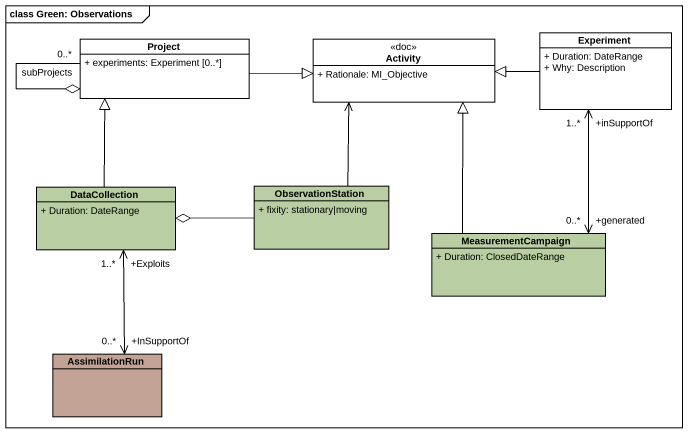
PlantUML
@startuml
mainframe class Green: Observations
hide circle
hide empty members
skinparam classAttributeIconSize 0
class Experiment #FFFFFF {
  + Duration: DateRange
  + Why: Description
}
class Project #FFFFFF {
  + experiments: Experiment [0..*]
}
class Activity <<doc>> #FFFFFF {
  + Rationale: MI_Objective
}
class DataCollection #B9CEA2 {
  + Duration: DateRange
}
class ObservationStation #B9CEA2 {
  + fixity: stationary|moving
}
class MeasurementCampaign #B9CEA2 {
  + Duration: ClosedDateRange
}
class AssimilationRun #C4A397
Experiment -left-|> Activity
Project "0..*" --o Project : subProjects
Project -right-|> Activity
DataCollection -up-|> Project
ObservationStation -up-> Activity
ObservationStation -left-o DataCollection
MeasurementCampaign "+generated\n0..*" <-up-> "+inSupportOf\n1..*" Experiment
MeasurementCampaign -up-|> Activity
AssimilationRun "+InSupportOf\n0..*" <-up-> "+Exploits\n1..*" DataCollection
@enduml
